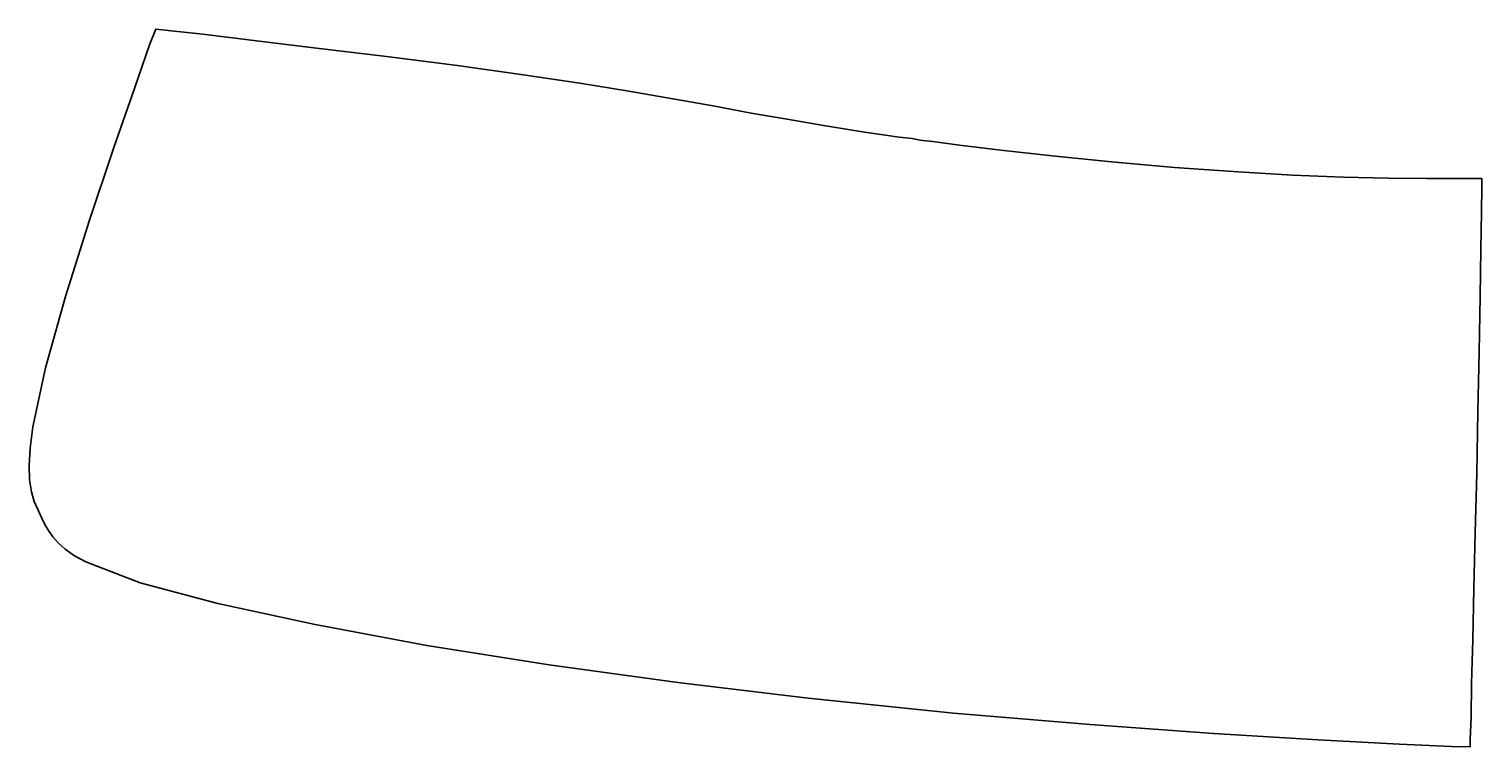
# Model space of a CAD drawing. Extents: x 0 to 3062, y -1513 to 0.
import ezdxf

# ---------------------------------------------------------------- set-up
doc = ezdxf.new("R2010")
doc.units = 0
doc.linetypes.add('Solid', pattern=[0])

msp = doc.modelspace()

# ---------------------------------------------------------------- linework, layer by layer
at = {"color": 0, "linetype": 'Solid', "lineweight": 35}
msp.add_lwpolyline([(2998, -1512), (2888, -1507), (2717, -1498), (2496, -1485), (2236, -1466), (1948, -1442), (1642, -1410), (1367, -1377), (1096, -1340), (838, -1299), (603, -1255), (398, -1211), (234, -1167), (120, -1123), (96, -1110), (76, -1096), (61, -1083), (50, -1070), (41, -1057), (33, -1044), (27, -1031), (19, -1014), (11, -996), (5, -975), (1, -950), (0, -920), (2, -883), (8, -838), (35, -714), (77, -564), (127, -405), (178, -252), (223, -123), (254, -33), (267, 0), (293, -3), (366, -11), (474, -24), (606, -40), (753, -58), (903, -77), (1046, -97), (1161, -114), (1264, -131), (1357, -147), (1442, -162), (1522, -177), (1598, -190), (1674, -203), (1718, -210), (1761, -217), (1800, -223), (1834, -228), (1861, -231), (1878, -234), (1884, -235), (1905, -237), (1961, -245), (2048, -255), (2156, -267), (2281, -280), (2414, -292), (2548, -301), (2663, -308), (2770, -312), (2865, -314), (2946, -315), (3008, -315), (3048, -315), (3062, -315), (3062, -333), (3061, -385), (3060, -464), (3058, -564), (3056, -680), (3053, -806), (3051, -937), (3048, -1061), (3045, -1179), (3043, -1287), (3040, -1379), (3039, -1450), (3037, -1497), (3037, -1513), (2998, -1512)], close=True, dxfattribs=at)

doc.saveas('drawing.dxf')
